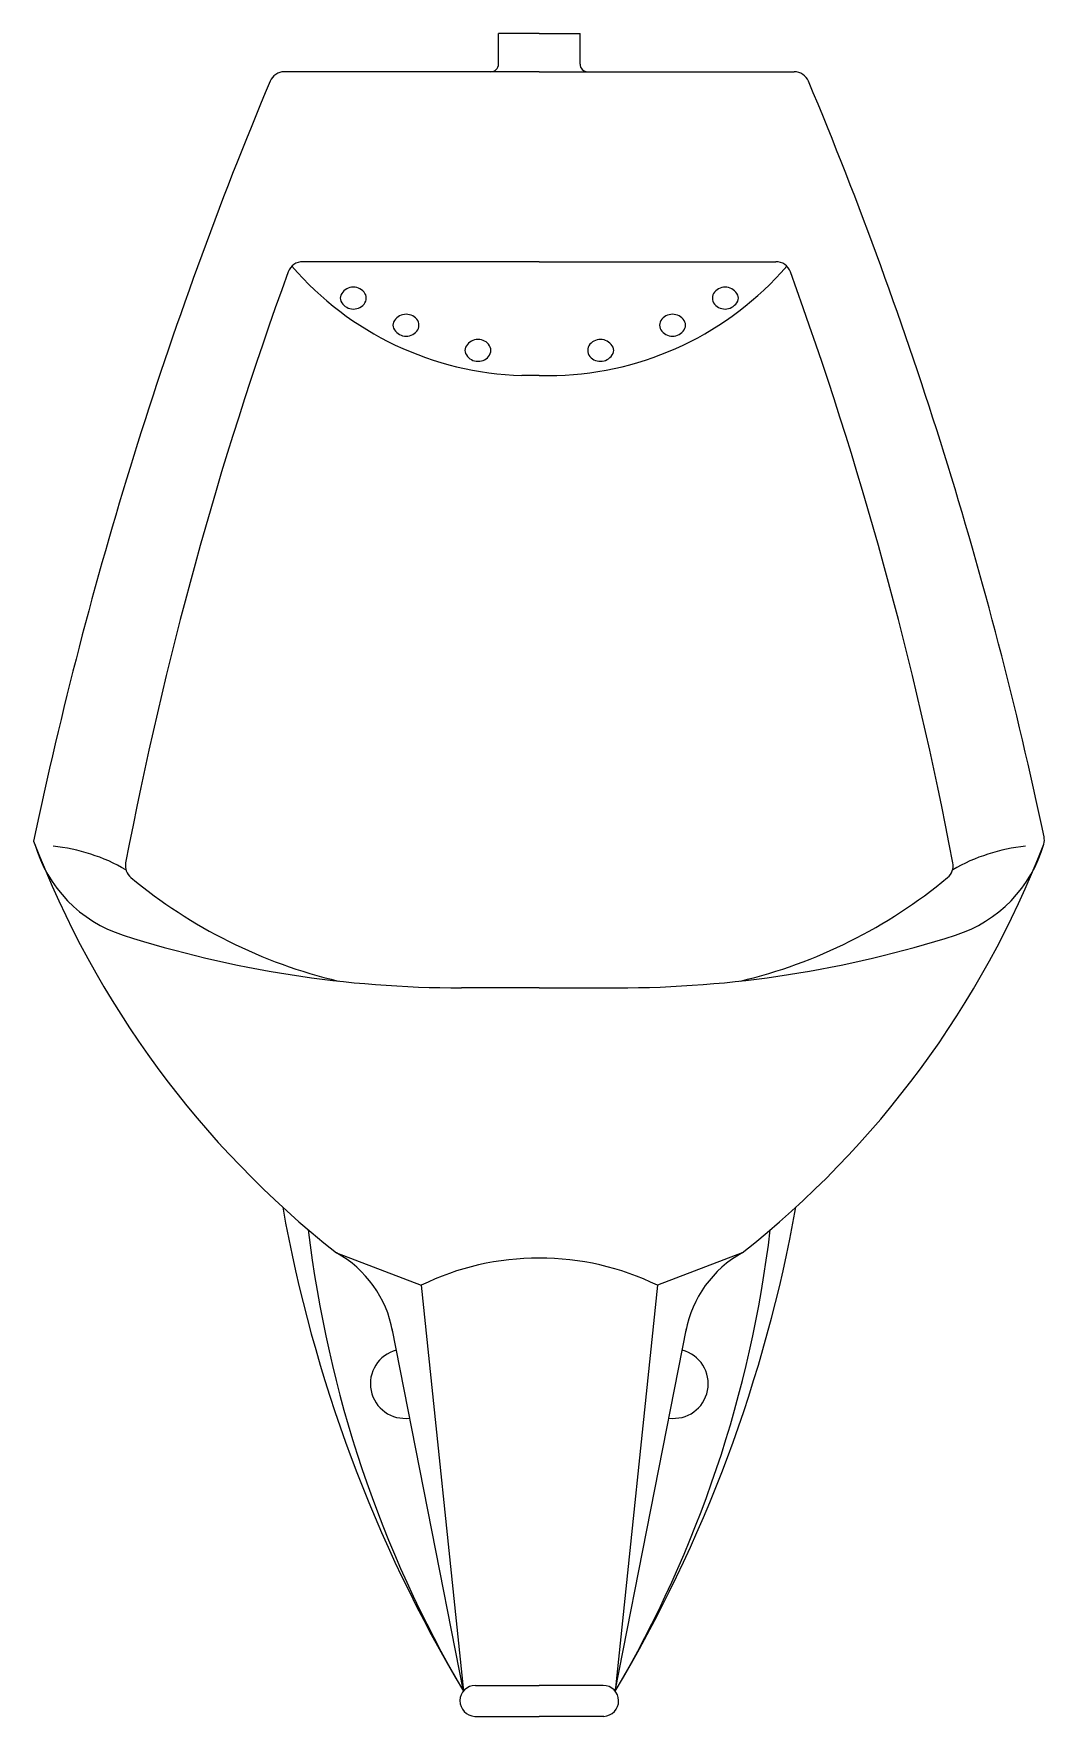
# Model space of a CAD drawing. Header units: millimetres. Extents: x -2965.521 to -2965.19, y 2980.256 to 2980.806.
import ezdxf

# ---------------------------------------------------------------- set-up
doc = ezdxf.new("R2010")
doc.units = ezdxf.units.MM
doc.header["$LTSCALE"] = 10
doc.layers.add('banheiro_louças', color=2, linetype='Continuous')

msp = doc.modelspace()

# ---------------------------------------------------------------- linework, layer by layer
at = {"layer": 'banheiro_louças'}
for p, q in [((-2965.36856756881, 2980.795866879032), (-2965.36856756881, 2980.805815532032)), ((-2965.35523536381, 2980.805815532032), (-2965.36856756881, 2980.805815532032)), ((-2965.35523536381, 2980.805815532032), (-2965.34190315881, 2980.805815532032)), ((-2965.34190315881, 2980.795866879032), (-2965.34190315881, 2980.805815532032)), ((-2965.35523536381, 2980.793341840031), (-2965.43864102781, 2980.793341840031)), ((-2965.35523536381, 2980.793341840031), (-2965.27182969881, 2980.793341840031)), ((-2965.35523536381, 2980.731276386031), (-2965.43260705681, 2980.731276386031)), ((-2965.35523536381, 2980.731276386031), (-2965.27786366981, 2980.731276386031)), ((-2965.35523536381, 2980.493922735032), (-2965.38068158181, 2980.493922735032)), ((-2965.35523536381, 2980.493922735032), (-2965.32978914481, 2980.493922735032)), ((-2965.42159338381, 2980.407313902032), (-2965.39386845781, 2980.396708739032)), ((-2965.28887734281, 2980.407313902032), (-2965.31660226881, 2980.396708739032)), ((-2965.39386845781, 2980.396708739032), (-2965.38006804781, 2980.264038883032)), ((-2965.31660226881, 2980.396708739032), (-2965.33040267881, 2980.264038883032)), ((-2965.38006804781, 2980.264038883032), (-2965.40336260381, 2980.382568522031)), ((-2965.33040267881, 2980.264038883032), (-2965.30710812281, 2980.382568522031)), ((-2965.37614270181, 2980.265911727032), (-2965.35523536381, 2980.265911727032)), ((-2965.33432802581, 2980.265911727032), (-2965.35523536381, 2980.265911727032)), ((-2965.37633253981, 2980.255815142031), (-2965.35523536381, 2980.255815142031)), ((-2965.33413818781, 2980.255815142031), (-2965.35523536381, 2980.255815142031))]:
    msp.add_line(p, q, dxfattribs=at)
at = {"layer": 'banheiro_louças', "color": 1}
for q in [(-2965.36098332981, 2980.694107814031), (-2965.34948739681, 2980.694107814031)]:
    msp.add_line((-2965.35523536381, 2980.694107814031), q, dxfattribs=at)
at = {"layer": 'banheiro_louças'}
for centre, radius, start, end in [((-2965.43864102781, 2980.788291763032), 0.005050078, 90, 157.2609440000011), ((-2965.37109260781, 2980.795866879032), 0.002525039, 270, 0), ((-2965.33937811981, 2980.795866879032), 0.002525039, 180, 270), ((-2965.27182969881, 2980.788291763032), 0.005050078, 22.73905599999892, 90), ((-2964.17887819881, 2980.260312277032), 1.370980063, 157.2609440000011, 168.1468749999951), ((-2966.53159252781, 2980.260312277032), 1.370980063, 11.91406900000488, 22.73905599999892), ((-2964.26662462381, 2980.301771089031), 1.245887403, 159.9968620000033, 169.2208899999941), ((-2965.43260705681, 2980.726226308032), 0.005050078, 90, 159.9968620000033), ((-2965.35810934681, 2980.797176234032), 0.103108482, 220.7959689999988, 268.4027650000012), ((-2965.35236137981, 2980.797176234032), 0.103108482, 271.5972349999988, 319.2040310000012), ((-2965.27786366981, 2980.726226308032), 0.005050078, 20.00313799999781, 90), ((-2966.44384610281, 2980.301771089031), 1.245887403, 10.77911000000594, 20.00313799999781), ((-2965.22709856681, 2980.654142718031), 0.3142494200000001, 200.9237200000003, 231.7627910000017), ((-2965.47801203881, 2980.553011772031), 0.043926389, 195.9924400000022, 252.2906789999986), ((-2965.52062779481, 2980.479886418032), 0.060690654, 60.18180499999813, 84.0009129999988), ((-2965.48337215981, 2980.654142718031), 0.3142494200000001, 308.2372089999983, 338.8796079999953), ((-2965.18984293181, 2980.479886418032), 0.060690654, 95.99908700000123, 119.8181950000019), ((-2965.23245868881, 2980.553011772031), 0.043926389, 287.7093210000014, 344.0075599999978), ((-2965.19508696581, 2980.542300939032), 0.005050078, 344.0075599999978, 11.91406900000488), ((-2965.48556800081, 2980.533836405032), 0.005050078, 169.2208899999941, 230.358443000002), ((-2965.22490272581, 2980.533836405032), 0.005050078, 309.641556999998, 10.77911000000594), ((-2965.38257174981, 2980.658153788032), 0.166490591, 230.358443000002, 256.6425429999995), ((-2965.32789897681, 2980.658153788032), 0.166490591, 283.3574570000004, 309.641556999998), ((-2965.38068158181, 2980.857817112032), 0.363894377, 252.2906739999997, 269.9999989999986), ((-2965.32978914481, 2980.857817112032), 0.363894377, 270.0000009999981, 287.7093260000003), ((-2964.97621448681, 2980.505047673032), 0.470300899, 190.1412949999988, 210.8275999999998), ((-2965.73425623981, 2980.505047673032), 0.470300899, 329.1724000000002, 349.8587050000012), ((-2965.04542036281, 2980.460513684031), 0.388061104, 186.758887000002, 210.4175959999967), ((-2965.66505036381, 2980.460513684031), 0.388061104, 329.5824040000033, 353.241112999998), ((-2965.43947095481, 2980.375054561031), 0.036881874, 10.48201300000089, 61.00553500000368), ((-2965.27099977181, 2980.375054561031), 0.036881874, 118.9944649999963, 169.5179869999991), ((-2965.35560760081, 2980.318690392032), 0.086895084, 89.75455799999806, 116.1237220000008), ((-2965.35486312581, 2980.318690392032), 0.086895084, 63.87627800000212, 90.24544199999869), ((-2965.37614268481, 2980.260861650032), 0.005050078, 90.00018700000189, 268.1161860000005), ((-2965.33432804181, 2980.260861650032), 0.005050078, 271.8838139999995, 89.99981299999811)]:
    msp.add_arc(centre, radius, start, end, dxfattribs=at)
at = {"layer": 'banheiro_louças', "color": 1}
for centre, radius, start, end in [((-2965.41602731281, 2980.718418816031), 0.00454507, 40.43545499999691, 154.2821470000026), ((-2965.41489429981, 2980.719384295031), 0.00305649, 319.564567000001, 40.43545900000039), ((-2965.29557642681, 2980.719384295031), 0.00305649, 139.5645409999996, 220.435432999999), ((-2965.29444341381, 2980.718418816031), 0.00454507, 25.71785299999744, 139.5645450000031), ((-2965.41803183181, 2980.719384295031), 0.002320155, 154.2821470000026, 205.7178529999975), ((-2965.41602731281, 2980.720349775032), 0.00454507, 205.7178529999975, 319.5645629999975), ((-2965.29444341381, 2980.720349775032), 0.00454507, 220.4354370000024, 334.2821470000026), ((-2965.29243889481, 2980.719384295031), 0.002320155, 334.2821470000026, 25.71785299999744), ((-2965.40078950881, 2980.710515516032), 0.002320155, 154.2821470000026, 205.7178529999975), ((-2965.39878498981, 2980.709550037032), 0.00454507, 40.43545499999691, 154.2821470000026), ((-2965.39765197681, 2980.710515516032), 0.00305649, 319.564567000001, 40.43545900000039), ((-2965.31281875081, 2980.710515516032), 0.00305649, 139.5645409999996, 220.435432999999), ((-2965.31168573681, 2980.709550037032), 0.00454507, 25.71785299999744, 139.5645450000031), ((-2965.30968121881, 2980.710515516032), 0.002320155, 334.2821470000026, 25.71785299999744), ((-2965.39878498981, 2980.711480995031), 0.00454507, 205.7178529999975, 319.5645629999975), ((-2965.37525808081, 2980.701326259031), 0.00454507, 40.43545499999691, 154.2821470000026), ((-2965.37412506781, 2980.702291738031), 0.00305649, 319.564567000001, 40.43545900000039), ((-2965.33634565981, 2980.702291738031), 0.00305649, 139.5645409999996, 220.435432999999), ((-2965.33521264581, 2980.701326259031), 0.00454507, 25.71785299999744, 139.5645450000031), ((-2965.31168573681, 2980.711480995031), 0.00454507, 220.4354370000024, 334.2821470000026), ((-2965.37726259981, 2980.702291738031), 0.002320155, 154.2821470000026, 205.7178529999975), ((-2965.37525808081, 2980.703257217031), 0.00454507, 205.7178529999975, 319.5645629999975), ((-2965.33521264581, 2980.703257217031), 0.00454507, 220.4354370000024, 334.2821470000026), ((-2965.33320812681, 2980.702291738031), 0.002320155, 334.2821470000026, 25.71785299999744), ((-2965.39917299881, 2980.364519647032), 0.011312174, 104.313270999998, 277.9239330000011), ((-2965.31129772781, 2980.364519647032), 0.011312174, 262.0760669999988, 75.68672900000203)]:
    msp.add_arc(centre, radius, start, end, dxfattribs=at)

doc.saveas('drawing.dxf')
